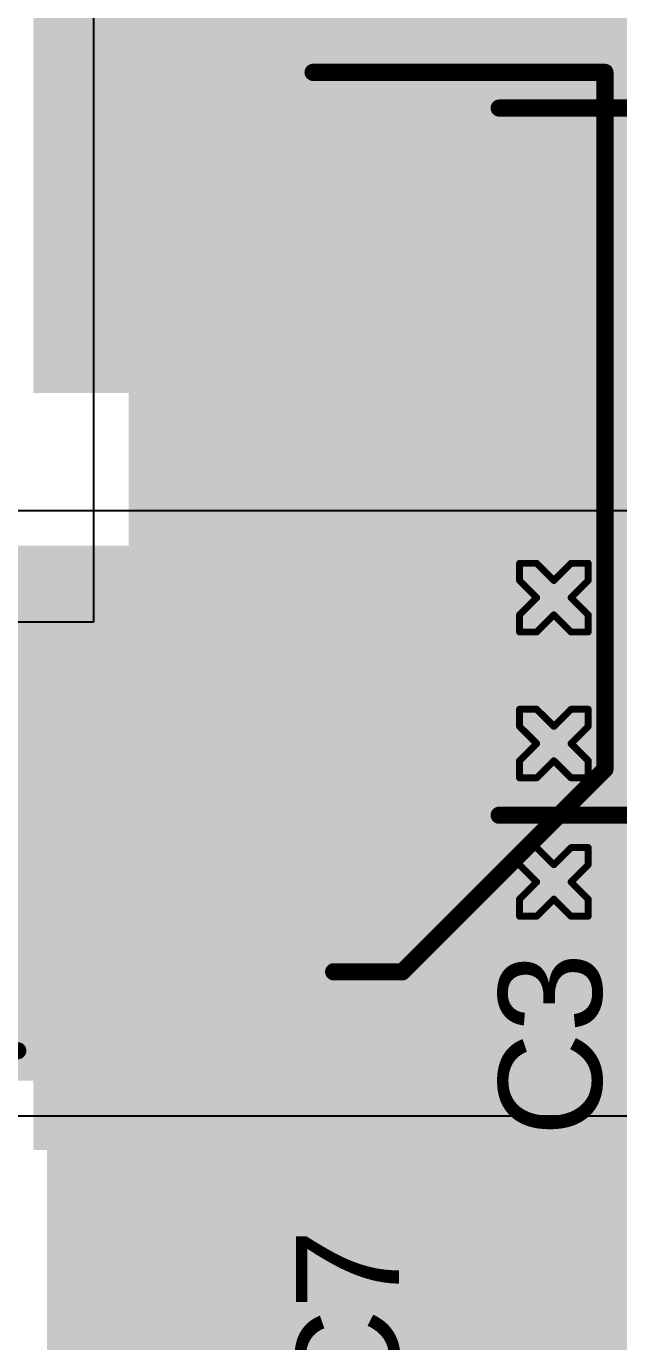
# Model space of a CAD drawing. Header units: inches. Extents: x -1 to 351, y 0 to 83.
# Drawn here: x 72.4 to 76.78, y 20.34 to 30.07 of the extents above; entities that cross this region are included whole.
import ezdxf

# ---------------------------------------------------------------- set-up
doc = ezdxf.new("R2010")
doc.units = ezdxf.units.IN
for name, color, linetype in [('Bottom Layer', 5, 'Continuous'), ('Bottom Overlay', 54, 'Continuous'), ('Bottom Paste', 16, 'Continuous'), ('Bottom Solder', 6, 'Continuous'), ('Drill Drawing', 1, 'Continuous'), ('Top Layer', 1, 'Continuous'), ('Top Overlay', 2, 'Continuous'), ('Top Paste', 8, 'Continuous'), ('Top Solder', 216, 'Continuous'), ('Via Holes', 16, 'Continuous')]:
    doc.layers.add(name, color=color, linetype=linetype)
doc.styles.add('Arial', font='', dxfattribs={"height": 0.2})
doc.styles.get('Arial').set_extended_font_data('Arial')

# ---------------------------------------------------------------- blocks, each defined once
blk = doc.blocks.new('F____2920_B_13')
at = {"layer": 'Bottom Layer'}
for points in [[(-4.85, 2.8), (-2.55, 2.8), (-2.55, -2.8), (-4.85, -2.8)], [(2.55, 2.8), (4.85, 2.8), (4.85, -2.8), (2.55, -2.8)]]:
    blk.add_hatch(color=5, dxfattribs=at).paths.add_polyline_path(points)
at = {"layer": 'Bottom Paste'}
for points in [[(-4.85, 2.8), (-2.55, 2.8), (-2.55, -2.8), (-4.85, -2.8)], [(2.55, 2.8), (4.85, 2.8), (4.85, -2.8), (2.55, -2.8)]]:
    blk.add_hatch(color=16, dxfattribs=at).paths.add_polyline_path(points)
at = {"layer": 'Bottom Solder'}
for points in [[(-4.9516, 2.9016), (-2.4484, 2.9016), (-2.4484, -2.9016), (-4.9516, -2.9016)], [(2.4484, 2.9016), (4.9516, 2.9016), (4.9516, -2.9016), (2.4484, -2.9016)]]:
    blk.add_hatch(color=6, dxfattribs=at).paths.add_polyline_path(points)
at = {"layer": 'Bottom Overlay'}
for points in [[(2.2352, 2.6162, 0.127, 0.127, 0), (-2.1844, 2.6162, 0.127, 0.127, 0)], [(2.2352, -2.6162, 0.127, 0.127, 0), (-2.1844, -2.6162, 0.127, 0.127, 0)]]:
    blk.add_lwpolyline(points, format="xyseb", dxfattribs=at)
for points in [[(-2.2161, 2.6162, 0.0635, 0.0635, 1), (-2.1526, 2.6162, 0.0635, 0.0635, 1)], [(2.2035, 2.6162, 0.0635, 0.0635, 1), (2.267, 2.6162, 0.0635, 0.0635, 1)], [(-2.2161, -2.6162, 0.0635, 0.0635, 1), (-2.1526, -2.6162, 0.0635, 0.0635, 1)], [(2.2035, -2.6162, 0.0635, 0.0635, 1), (2.267, -2.6162, 0.0635, 0.0635, 1)]]:
    blk.add_lwpolyline(points, format="xyseb", close=True, dxfattribs=at)
blk = doc.blocks.new('RVT1H470M0607_15')
at = {"layer": 'Top Layer'}
for points in [[(-4.55, 0.8), (-1.05, 0.8), (-1.05, -0.8), (-4.55, -0.8)], [(1.05, 0.8), (4.55, 0.8), (4.55, -0.8), (1.05, -0.8)]]:
    blk.add_hatch(color=1, dxfattribs=at).paths.add_polyline_path(points)
at = {"layer": 'Top Paste'}
for points in [[(-4.55, 0.8), (-1.05, 0.8), (-1.05, -0.8), (-4.55, -0.8)], [(1.05, 0.8), (4.55, 0.8), (4.55, -0.8), (1.05, -0.8)]]:
    blk.add_hatch(color=8, dxfattribs=at).paths.add_polyline_path(points)
at = {"layer": 'Top Solder'}
for points in [[(-4.6516, 0.9016), (-0.9484, 0.9016), (-0.9484, -0.9016), (-4.6516, -0.9016)], [(0.9484, 0.9016), (4.6516, 0.9016), (4.6516, -0.9016), (0.9484, -0.9016)]]:
    blk.add_hatch(color=216, dxfattribs=at).paths.add_polyline_path(points)
at = {"layer": 'Top Overlay'}
for points in [[(-1.8348, 3.3274, 0.127, 0.127, 0), (-3.3334, 1.8288, 0.127, 0.127, 0)], [(-1.8348, 3.3274, 0.127, 0.127, 0), (3.3214, 3.3274, 0.127, 0.127, 0)], [(3.3214, 3.3274, 0.127, 0.127, 0), (3.3214, 1.1684, 0.127, 0.127, 0)], [(-3.3334, 1.8288, 0.127, 0.127, 0), (-3.3334, 1.3208, 0.127, 0.127, 0)], [(-3.9176, 1.7272, 0.127, 0.127, 0), (-3.9176, 1.016, 0.127, 0.127, 0)], [(-4.2732, 1.3716, 0.127, 0.127, 0), (-3.562, 1.3716, 0.127, 0.127, 0)], [(3.3214, -1.1684, 0.127, 0.127, 0), (3.3214, -3.3274, 0.127, 0.127, 0)], [(-3.3334, -1.3208, 0.127, 0.127, 0), (-3.3334, -1.8288, 0.127, 0.127, 0)], [(-3.3334, -1.8288, 0.127, 0.127, 0), (-1.8348, -3.3274, 0.127, 0.127, 0)], [(-1.8348, -3.3274, 0.127, 0.127, 0), (3.3214, -3.3274, 0.127, 0.127, 0)]]:
    blk.add_lwpolyline(points, format="xyseb", dxfattribs=at)
for points in [[(-1.8665, 3.3274, 0.0635, 0.0635, 1), (-1.803, 3.3274, 0.0635, 0.0635, 1)], [(-1.8665, 3.3274, 0.0635, 0.0635, 1), (-1.803, 3.3274, 0.0635, 0.0635, 1)], [(3.2897, 3.3274, 0.0635, 0.0635, 1), (3.3532, 3.3274, 0.0635, 0.0635, 1)], [(3.2897, 3.3274, 0.0635, 0.0635, 1), (3.3532, 3.3274, 0.0635, 0.0635, 1)], [(-3.3651, 1.8288, 0.0635, 0.0635, 1), (-3.3016, 1.8288, 0.0635, 0.0635, 1)], [(-3.3651, 1.8288, 0.0635, 0.0635, 1), (-3.3016, 1.8288, 0.0635, 0.0635, 1)], [(-3.9493, 1.7272, 0.0635, 0.0635, 1), (-3.8858, 1.7272, 0.0635, 0.0635, 1)], [(-4.3049, 1.3716, 0.0635, 0.0635, 1), (-4.2414, 1.3716, 0.0635, 0.0635, 1)], [(-3.5937, 1.3716, 0.0635, 0.0635, 1), (-3.5302, 1.3716, 0.0635, 0.0635, 1)], [(-3.3651, 1.3208, 0.0635, 0.0635, 1), (-3.3016, 1.3208, 0.0635, 0.0635, 1)], [(3.2897, 1.1684, 0.0635, 0.0635, 1), (3.3532, 1.1684, 0.0635, 0.0635, 1)], [(-3.9493, 1.016, 0.0635, 0.0635, 1), (-3.8858, 1.016, 0.0635, 0.0635, 1)], [(3.2897, -1.1684, 0.0635, 0.0635, 1), (3.3532, -1.1684, 0.0635, 0.0635, 1)], [(-3.3651, -1.3208, 0.0635, 0.0635, 1), (-3.3016, -1.3208, 0.0635, 0.0635, 1)], [(-3.3651, -1.8288, 0.0635, 0.0635, 1), (-3.3016, -1.8288, 0.0635, 0.0635, 1)], [(-3.3651, -1.8288, 0.0635, 0.0635, 1), (-3.3016, -1.8288, 0.0635, 0.0635, 1)], [(-1.8665, -3.3274, 0.0635, 0.0635, 1), (-1.803, -3.3274, 0.0635, 0.0635, 1)], [(-1.8665, -3.3274, 0.0635, 0.0635, 1), (-1.803, -3.3274, 0.0635, 0.0635, 1)], [(3.2897, -3.3274, 0.0635, 0.0635, 1), (3.3532, -3.3274, 0.0635, 0.0635, 1)], [(3.2897, -3.3274, 0.0635, 0.0635, 1), (3.3532, -3.3274, 0.0635, 0.0635, 1)]]:
    blk.add_lwpolyline(points, format="xyseb", close=True, dxfattribs=at)

msp = doc.modelspace()

# ---------------------------------------------------------------- hatches: boundary and pattern name
at = {"layer": 'Bottom Layer'}
for points in [[(78.1304, 31.4198), (73.1545, 31.4198), (73.1545, 22.2675), (78.1304, 22.2675)], [(8.8646, 23.4017), (73.2865, 23.4017), (73.2865, 25.4001), (8.8646, 25.4001)], [(67.9083, 22.2674), (77.3684, 22.2674), (77.3684, 25.3899), (67.9083, 25.3899)]]:
    msp.add_hatch(color=5, dxfattribs=at).paths.add_polyline_path(points)
h = msp.add_hatch(color=5, dxfattribs=at)
edge = h.paths.add_edge_path()
edge.add_arc((76.2999, 25.8416), 0.3, 0, 360)
h = msp.add_hatch(color=5, dxfattribs=at)
edge = h.paths.add_edge_path()
edge.add_arc((76.2999, 24.762), 0.3, 0, 360)
h = msp.add_hatch(color=5, dxfattribs=at)
edge = h.paths.add_edge_path()
edge.add_arc((76.2999, 23.7384), 0.3, 0, 360)
at = {"layer": 'Bottom Solder'}
h = msp.add_hatch(color=6, dxfattribs=at)
edge = h.paths.add_edge_path()
edge.add_arc((76.2999, 25.8416), 0.4016, 0, 360)
h = msp.add_hatch(color=6, dxfattribs=at)
edge = h.paths.add_edge_path()
edge.add_arc((76.2999, 24.762), 0.4016, 0, 360)
h = msp.add_hatch(color=6, dxfattribs=at)
edge = h.paths.add_edge_path()
edge.add_arc((76.2999, 23.7384), 0.4016, 0, 360)
at = {"layer": 'Top Layer'}
for points in [[(66.4795, 24.8827), (74.7268, 24.8827), (74.7268, 26.2252), (66.4795, 26.2252)], [(72.5502, 17.6908), (78.4382, 17.6908), (78.4382, 26.2252), (72.5502, 26.2252)], [(72.5502, 21.8567), (88.0726, 21.8567), (88.0726, 26.2252), (72.5502, 26.2252)]]:
    msp.add_hatch(color=1, dxfattribs=at).paths.add_polyline_path(points)
h = msp.add_hatch(color=1, dxfattribs=at)
edge = h.paths.add_edge_path()
edge.add_arc((76.2999, 25.8416), 0.3, 0, 360)
h = msp.add_hatch(color=1, dxfattribs=at)
edge = h.paths.add_edge_path()
edge.add_arc((76.2999, 24.762), 0.3, 0, 360)
h = msp.add_hatch(color=1, dxfattribs=at)
edge = h.paths.add_edge_path()
edge.add_arc((76.2999, 23.7384), 0.3, 0, 360)
at = {"layer": 'Top Solder'}
h = msp.add_hatch(color=216, dxfattribs=at)
edge = h.paths.add_edge_path()
edge.add_arc((76.2999, 25.8416), 0.4016, 0, 360)
h = msp.add_hatch(color=216, dxfattribs=at)
edge = h.paths.add_edge_path()
edge.add_arc((76.2999, 24.762), 0.4016, 0, 360)
h = msp.add_hatch(color=216, dxfattribs=at)
edge = h.paths.add_edge_path()
edge.add_arc((76.2999, 23.7384), 0.4016, 0, 360)
at = {"layer": 'Via Holes'}
h = msp.add_hatch(color=7, dxfattribs=at)
edge = h.paths.add_edge_path()
edge.add_arc((76.2999, 25.8416), 0.15, 0, 360)
h = msp.add_hatch(color=7, dxfattribs=at)
edge = h.paths.add_edge_path()
edge.add_arc((76.2999, 24.762), 0.15, 0, 360)
h = msp.add_hatch(color=7, dxfattribs=at)
edge = h.paths.add_edge_path()
edge.add_arc((76.2999, 23.7384), 0.15, 0, 360)

# ---------------------------------------------------------------- linework, layer by layer
at = {"layer": 'Bottom Layer'}
for p, q in [((72.8955, 31.4198), (72.8955, 25.6591)), ((72.8955, 25.6591), (65.0029, 25.6591)), ((67.9083, 22.0085), (78.1304, 22.0085))]:
    msp.add_line(p, q, dxfattribs=at)
at = {"layer": 'Drill Drawing'}
for points in [[(76.0459, 25.9686, 0.0508, 0.0508, 0), (76.0459, 26.0956, 0.0508, 0.0508, 0)], [(76.0459, 26.0956, 0.0508, 0.0508, 0), (76.1729, 26.0956, 0.0508, 0.0508, 0)], [(76.1729, 26.0956, 0.0508, 0.0508, 0), (76.2999, 25.9686, 0.0508, 0.0508, 0)], [(76.2999, 25.9686, 0.0508, 0.0508, 0), (76.4269, 26.0956, 0.0508, 0.0508, 0)], [(76.4269, 26.0956, 0.0508, 0.0508, 0), (76.5539, 26.0956, 0.0508, 0.0508, 0)], [(76.5539, 25.9686, 0.0508, 0.0508, 0), (76.5539, 26.0956, 0.0508, 0.0508, 0)], [(76.0459, 25.9686, 0.0508, 0.0508, 0), (76.1729, 25.8416, 0.0508, 0.0508, 0)], [(76.4269, 25.8416, 0.0508, 0.0508, 0), (76.5539, 25.9686, 0.0508, 0.0508, 0)], [(76.0459, 25.7146, 0.0508, 0.0508, 0), (76.1729, 25.8416, 0.0508, 0.0508, 0)], [(76.4269, 25.8416, 0.0508, 0.0508, 0), (76.5539, 25.7146, 0.0508, 0.0508, 0)], [(76.0459, 25.5876, 0.0508, 0.0508, 0), (76.0459, 25.7146, 0.0508, 0.0508, 0)], [(76.1729, 25.5876, 0.0508, 0.0508, 0), (76.2999, 25.7146, 0.0508, 0.0508, 0)], [(76.2999, 25.7146, 0.0508, 0.0508, 0), (76.4269, 25.5876, 0.0508, 0.0508, 0)], [(76.5539, 25.5876, 0.0508, 0.0508, 0), (76.5539, 25.7146, 0.0508, 0.0508, 0)], [(76.0459, 25.5876, 0.0508, 0.0508, 0), (76.1729, 25.5876, 0.0508, 0.0508, 0)], [(76.4269, 25.5876, 0.0508, 0.0508, 0), (76.5539, 25.5876, 0.0508, 0.0508, 0)], [(76.0459, 24.889, 0.0508, 0.0508, 0), (76.0459, 25.016, 0.0508, 0.0508, 0)], [(76.0459, 25.016, 0.0508, 0.0508, 0), (76.1729, 25.016, 0.0508, 0.0508, 0)], [(76.1729, 25.016, 0.0508, 0.0508, 0), (76.2999, 24.889, 0.0508, 0.0508, 0)], [(76.2999, 24.889, 0.0508, 0.0508, 0), (76.4269, 25.016, 0.0508, 0.0508, 0)], [(76.4269, 25.016, 0.0508, 0.0508, 0), (76.5539, 25.016, 0.0508, 0.0508, 0)], [(76.5539, 24.889, 0.0508, 0.0508, 0), (76.5539, 25.016, 0.0508, 0.0508, 0)], [(76.0459, 24.889, 0.0508, 0.0508, 0), (76.1729, 24.762, 0.0508, 0.0508, 0)], [(76.4269, 24.762, 0.0508, 0.0508, 0), (76.5539, 24.889, 0.0508, 0.0508, 0)], [(76.0459, 24.635, 0.0508, 0.0508, 0), (76.1729, 24.762, 0.0508, 0.0508, 0)], [(76.4269, 24.762, 0.0508, 0.0508, 0), (76.5539, 24.635, 0.0508, 0.0508, 0)], [(76.0459, 24.508, 0.0508, 0.0508, 0), (76.0459, 24.635, 0.0508, 0.0508, 0)], [(76.1729, 24.508, 0.0508, 0.0508, 0), (76.2999, 24.635, 0.0508, 0.0508, 0)], [(76.2999, 24.635, 0.0508, 0.0508, 0), (76.4269, 24.508, 0.0508, 0.0508, 0)], [(76.5539, 24.508, 0.0508, 0.0508, 0), (76.5539, 24.635, 0.0508, 0.0508, 0)], [(76.0459, 24.508, 0.0508, 0.0508, 0), (76.1729, 24.508, 0.0508, 0.0508, 0)], [(76.4269, 24.508, 0.0508, 0.0508, 0), (76.5539, 24.508, 0.0508, 0.0508, 0)], [(76.0459, 23.8654, 0.0508, 0.0508, 0), (76.0459, 23.9924, 0.0508, 0.0508, 0)], [(76.0459, 23.9924, 0.0508, 0.0508, 0), (76.1729, 23.9924, 0.0508, 0.0508, 0)], [(76.1729, 23.9924, 0.0508, 0.0508, 0), (76.2999, 23.8654, 0.0508, 0.0508, 0)], [(76.2999, 23.8654, 0.0508, 0.0508, 0), (76.4269, 23.9924, 0.0508, 0.0508, 0)], [(76.4269, 23.9924, 0.0508, 0.0508, 0), (76.5539, 23.9924, 0.0508, 0.0508, 0)], [(76.5539, 23.8654, 0.0508, 0.0508, 0), (76.5539, 23.9924, 0.0508, 0.0508, 0)], [(76.0459, 23.8654, 0.0508, 0.0508, 0), (76.1729, 23.7384, 0.0508, 0.0508, 0)], [(76.4269, 23.7384, 0.0508, 0.0508, 0), (76.5539, 23.8654, 0.0508, 0.0508, 0)], [(76.0459, 23.6114, 0.0508, 0.0508, 0), (76.1729, 23.7384, 0.0508, 0.0508, 0)], [(76.4269, 23.7384, 0.0508, 0.0508, 0), (76.5539, 23.6114, 0.0508, 0.0508, 0)], [(76.0459, 23.4844, 0.0508, 0.0508, 0), (76.0459, 23.6114, 0.0508, 0.0508, 0)], [(76.1729, 23.4844, 0.0508, 0.0508, 0), (76.2999, 23.6114, 0.0508, 0.0508, 0)], [(76.2999, 23.6114, 0.0508, 0.0508, 0), (76.4269, 23.4844, 0.0508, 0.0508, 0)], [(76.5539, 23.4844, 0.0508, 0.0508, 0), (76.5539, 23.6114, 0.0508, 0.0508, 0)], [(76.0459, 23.4844, 0.0508, 0.0508, 0), (76.1729, 23.4844, 0.0508, 0.0508, 0)], [(76.4269, 23.4844, 0.0508, 0.0508, 0), (76.5539, 23.4844, 0.0508, 0.0508, 0)]]:
    msp.add_lwpolyline(points, format="xyseb", dxfattribs=at)
for points in [[(76.0332, 26.0956, 0.0254, 0.0254, 1), (76.0586, 26.0956, 0.0254, 0.0254, 1)], [(76.0332, 26.0956, 0.0254, 0.0254, 1), (76.0586, 26.0956, 0.0254, 0.0254, 1)], [(76.1602, 26.0956, 0.0254, 0.0254, 1), (76.1856, 26.0956, 0.0254, 0.0254, 1)], [(76.1602, 26.0956, 0.0254, 0.0254, 1), (76.1856, 26.0956, 0.0254, 0.0254, 1)], [(76.4142, 26.0956, 0.0254, 0.0254, 1), (76.4396, 26.0956, 0.0254, 0.0254, 1)], [(76.4142, 26.0956, 0.0254, 0.0254, 1), (76.4396, 26.0956, 0.0254, 0.0254, 1)], [(76.5412, 26.0956, 0.0254, 0.0254, 1), (76.5666, 26.0956, 0.0254, 0.0254, 1)], [(76.5412, 26.0956, 0.0254, 0.0254, 1), (76.5666, 26.0956, 0.0254, 0.0254, 1)], [(76.0332, 25.9686, 0.0254, 0.0254, 1), (76.0586, 25.9686, 0.0254, 0.0254, 1)], [(76.0332, 25.9686, 0.0254, 0.0254, 1), (76.0586, 25.9686, 0.0254, 0.0254, 1)], [(76.2872, 25.9686, 0.0254, 0.0254, 1), (76.3126, 25.9686, 0.0254, 0.0254, 1)], [(76.2872, 25.9686, 0.0254, 0.0254, 1), (76.3126, 25.9686, 0.0254, 0.0254, 1)], [(76.5412, 25.9686, 0.0254, 0.0254, 1), (76.5666, 25.9686, 0.0254, 0.0254, 1)], [(76.5412, 25.9686, 0.0254, 0.0254, 1), (76.5666, 25.9686, 0.0254, 0.0254, 1)], [(76.1602, 25.8416, 0.0254, 0.0254, 1), (76.1856, 25.8416, 0.0254, 0.0254, 1)], [(76.1602, 25.8416, 0.0254, 0.0254, 1), (76.1856, 25.8416, 0.0254, 0.0254, 1)], [(76.4142, 25.8416, 0.0254, 0.0254, 1), (76.4396, 25.8416, 0.0254, 0.0254, 1)], [(76.4142, 25.8416, 0.0254, 0.0254, 1), (76.4396, 25.8416, 0.0254, 0.0254, 1)], [(76.0332, 25.7146, 0.0254, 0.0254, 1), (76.0586, 25.7146, 0.0254, 0.0254, 1)], [(76.0332, 25.7146, 0.0254, 0.0254, 1), (76.0586, 25.7146, 0.0254, 0.0254, 1)], [(76.2872, 25.7146, 0.0254, 0.0254, 1), (76.3126, 25.7146, 0.0254, 0.0254, 1)], [(76.2872, 25.7146, 0.0254, 0.0254, 1), (76.3126, 25.7146, 0.0254, 0.0254, 1)], [(76.5412, 25.7146, 0.0254, 0.0254, 1), (76.5666, 25.7146, 0.0254, 0.0254, 1)], [(76.5412, 25.7146, 0.0254, 0.0254, 1), (76.5666, 25.7146, 0.0254, 0.0254, 1)], [(76.0332, 25.5876, 0.0254, 0.0254, 1), (76.0586, 25.5876, 0.0254, 0.0254, 1)], [(76.0332, 25.5876, 0.0254, 0.0254, 1), (76.0586, 25.5876, 0.0254, 0.0254, 1)], [(76.1602, 25.5876, 0.0254, 0.0254, 1), (76.1856, 25.5876, 0.0254, 0.0254, 1)], [(76.1602, 25.5876, 0.0254, 0.0254, 1), (76.1856, 25.5876, 0.0254, 0.0254, 1)], [(76.4142, 25.5876, 0.0254, 0.0254, 1), (76.4396, 25.5876, 0.0254, 0.0254, 1)], [(76.4142, 25.5876, 0.0254, 0.0254, 1), (76.4396, 25.5876, 0.0254, 0.0254, 1)], [(76.5412, 25.5876, 0.0254, 0.0254, 1), (76.5666, 25.5876, 0.0254, 0.0254, 1)], [(76.5412, 25.5876, 0.0254, 0.0254, 1), (76.5666, 25.5876, 0.0254, 0.0254, 1)], [(76.0332, 25.016, 0.0254, 0.0254, 1), (76.0586, 25.016, 0.0254, 0.0254, 1)], [(76.0332, 25.016, 0.0254, 0.0254, 1), (76.0586, 25.016, 0.0254, 0.0254, 1)], [(76.1602, 25.016, 0.0254, 0.0254, 1), (76.1856, 25.016, 0.0254, 0.0254, 1)], [(76.1602, 25.016, 0.0254, 0.0254, 1), (76.1856, 25.016, 0.0254, 0.0254, 1)], [(76.4142, 25.016, 0.0254, 0.0254, 1), (76.4396, 25.016, 0.0254, 0.0254, 1)], [(76.4142, 25.016, 0.0254, 0.0254, 1), (76.4396, 25.016, 0.0254, 0.0254, 1)], [(76.5412, 25.016, 0.0254, 0.0254, 1), (76.5666, 25.016, 0.0254, 0.0254, 1)], [(76.5412, 25.016, 0.0254, 0.0254, 1), (76.5666, 25.016, 0.0254, 0.0254, 1)], [(76.0332, 24.889, 0.0254, 0.0254, 1), (76.0586, 24.889, 0.0254, 0.0254, 1)], [(76.0332, 24.889, 0.0254, 0.0254, 1), (76.0586, 24.889, 0.0254, 0.0254, 1)], [(76.2872, 24.889, 0.0254, 0.0254, 1), (76.3126, 24.889, 0.0254, 0.0254, 1)], [(76.2872, 24.889, 0.0254, 0.0254, 1), (76.3126, 24.889, 0.0254, 0.0254, 1)], [(76.5412, 24.889, 0.0254, 0.0254, 1), (76.5666, 24.889, 0.0254, 0.0254, 1)], [(76.5412, 24.889, 0.0254, 0.0254, 1), (76.5666, 24.889, 0.0254, 0.0254, 1)], [(76.1602, 24.762, 0.0254, 0.0254, 1), (76.1856, 24.762, 0.0254, 0.0254, 1)], [(76.1602, 24.762, 0.0254, 0.0254, 1), (76.1856, 24.762, 0.0254, 0.0254, 1)], [(76.4142, 24.762, 0.0254, 0.0254, 1), (76.4396, 24.762, 0.0254, 0.0254, 1)], [(76.4142, 24.762, 0.0254, 0.0254, 1), (76.4396, 24.762, 0.0254, 0.0254, 1)], [(76.0332, 24.635, 0.0254, 0.0254, 1), (76.0586, 24.635, 0.0254, 0.0254, 1)], [(76.0332, 24.635, 0.0254, 0.0254, 1), (76.0586, 24.635, 0.0254, 0.0254, 1)], [(76.2872, 24.635, 0.0254, 0.0254, 1), (76.3126, 24.635, 0.0254, 0.0254, 1)], [(76.2872, 24.635, 0.0254, 0.0254, 1), (76.3126, 24.635, 0.0254, 0.0254, 1)], [(76.5412, 24.635, 0.0254, 0.0254, 1), (76.5666, 24.635, 0.0254, 0.0254, 1)], [(76.5412, 24.635, 0.0254, 0.0254, 1), (76.5666, 24.635, 0.0254, 0.0254, 1)], [(76.0332, 24.508, 0.0254, 0.0254, 1), (76.0586, 24.508, 0.0254, 0.0254, 1)], [(76.0332, 24.508, 0.0254, 0.0254, 1), (76.0586, 24.508, 0.0254, 0.0254, 1)], [(76.1602, 24.508, 0.0254, 0.0254, 1), (76.1856, 24.508, 0.0254, 0.0254, 1)], [(76.1602, 24.508, 0.0254, 0.0254, 1), (76.1856, 24.508, 0.0254, 0.0254, 1)], [(76.4142, 24.508, 0.0254, 0.0254, 1), (76.4396, 24.508, 0.0254, 0.0254, 1)], [(76.4142, 24.508, 0.0254, 0.0254, 1), (76.4396, 24.508, 0.0254, 0.0254, 1)], [(76.5412, 24.508, 0.0254, 0.0254, 1), (76.5666, 24.508, 0.0254, 0.0254, 1)], [(76.5412, 24.508, 0.0254, 0.0254, 1), (76.5666, 24.508, 0.0254, 0.0254, 1)], [(76.0332, 23.9924, 0.0254, 0.0254, 1), (76.0586, 23.9924, 0.0254, 0.0254, 1)], [(76.0332, 23.9924, 0.0254, 0.0254, 1), (76.0586, 23.9924, 0.0254, 0.0254, 1)], [(76.1602, 23.9924, 0.0254, 0.0254, 1), (76.1856, 23.9924, 0.0254, 0.0254, 1)], [(76.1602, 23.9924, 0.0254, 0.0254, 1), (76.1856, 23.9924, 0.0254, 0.0254, 1)], [(76.4142, 23.9924, 0.0254, 0.0254, 1), (76.4396, 23.9924, 0.0254, 0.0254, 1)], [(76.4142, 23.9924, 0.0254, 0.0254, 1), (76.4396, 23.9924, 0.0254, 0.0254, 1)], [(76.5412, 23.9924, 0.0254, 0.0254, 1), (76.5666, 23.9924, 0.0254, 0.0254, 1)], [(76.5412, 23.9924, 0.0254, 0.0254, 1), (76.5666, 23.9924, 0.0254, 0.0254, 1)], [(76.0332, 23.8654, 0.0254, 0.0254, 1), (76.0586, 23.8654, 0.0254, 0.0254, 1)], [(76.0332, 23.8654, 0.0254, 0.0254, 1), (76.0586, 23.8654, 0.0254, 0.0254, 1)], [(76.2872, 23.8654, 0.0254, 0.0254, 1), (76.3126, 23.8654, 0.0254, 0.0254, 1)], [(76.2872, 23.8654, 0.0254, 0.0254, 1), (76.3126, 23.8654, 0.0254, 0.0254, 1)], [(76.5412, 23.8654, 0.0254, 0.0254, 1), (76.5666, 23.8654, 0.0254, 0.0254, 1)], [(76.5412, 23.8654, 0.0254, 0.0254, 1), (76.5666, 23.8654, 0.0254, 0.0254, 1)], [(76.1602, 23.7384, 0.0254, 0.0254, 1), (76.1856, 23.7384, 0.0254, 0.0254, 1)], [(76.1602, 23.7384, 0.0254, 0.0254, 1), (76.1856, 23.7384, 0.0254, 0.0254, 1)], [(76.4142, 23.7384, 0.0254, 0.0254, 1), (76.4396, 23.7384, 0.0254, 0.0254, 1)], [(76.4142, 23.7384, 0.0254, 0.0254, 1), (76.4396, 23.7384, 0.0254, 0.0254, 1)], [(76.0332, 23.6114, 0.0254, 0.0254, 1), (76.0586, 23.6114, 0.0254, 0.0254, 1)], [(76.0332, 23.6114, 0.0254, 0.0254, 1), (76.0586, 23.6114, 0.0254, 0.0254, 1)], [(76.2872, 23.6114, 0.0254, 0.0254, 1), (76.3126, 23.6114, 0.0254, 0.0254, 1)], [(76.2872, 23.6114, 0.0254, 0.0254, 1), (76.3126, 23.6114, 0.0254, 0.0254, 1)], [(76.5412, 23.6114, 0.0254, 0.0254, 1), (76.5666, 23.6114, 0.0254, 0.0254, 1)], [(76.5412, 23.6114, 0.0254, 0.0254, 1), (76.5666, 23.6114, 0.0254, 0.0254, 1)], [(76.0332, 23.4844, 0.0254, 0.0254, 1), (76.0586, 23.4844, 0.0254, 0.0254, 1)], [(76.0332, 23.4844, 0.0254, 0.0254, 1), (76.0586, 23.4844, 0.0254, 0.0254, 1)], [(76.1602, 23.4844, 0.0254, 0.0254, 1), (76.1856, 23.4844, 0.0254, 0.0254, 1)], [(76.1602, 23.4844, 0.0254, 0.0254, 1), (76.1856, 23.4844, 0.0254, 0.0254, 1)], [(76.4142, 23.4844, 0.0254, 0.0254, 1), (76.4396, 23.4844, 0.0254, 0.0254, 1)], [(76.4142, 23.4844, 0.0254, 0.0254, 1), (76.4396, 23.4844, 0.0254, 0.0254, 1)], [(76.5412, 23.4844, 0.0254, 0.0254, 1), (76.5666, 23.4844, 0.0254, 0.0254, 1)], [(76.5412, 23.4844, 0.0254, 0.0254, 1), (76.5666, 23.4844, 0.0254, 0.0254, 1)]]:
    msp.add_lwpolyline(points, format="xyseb", close=True, dxfattribs=at)
at = {"layer": 'Top Layer'}
msp.add_line((88.0726, 26.4841), (66.4795, 26.4841), dxfattribs=at)

# ---------------------------------------------------------------- block references
for name, p, rotation in [('RVT1H470M0607_15', (73.3502, 26.4067), 90), ('F____2920_B_13', (78.1304, 26.8478), 180)]:
    msp.add_blockref(name, p, dxfattribs=dict(rotation=rotation))

# ---------------------------------------------------------------- texts
at = {"layer": 'Top Overlay', "style": 'Arial'}
for s, p in [('C3', (76.6528, 21.8543)), ('C7', (75.1542, 19.808))]:
    msp.add_text(s, height=0.762, rotation=90, dxfattribs=at).set_placement(p)

doc.saveas('drawing.dxf')
